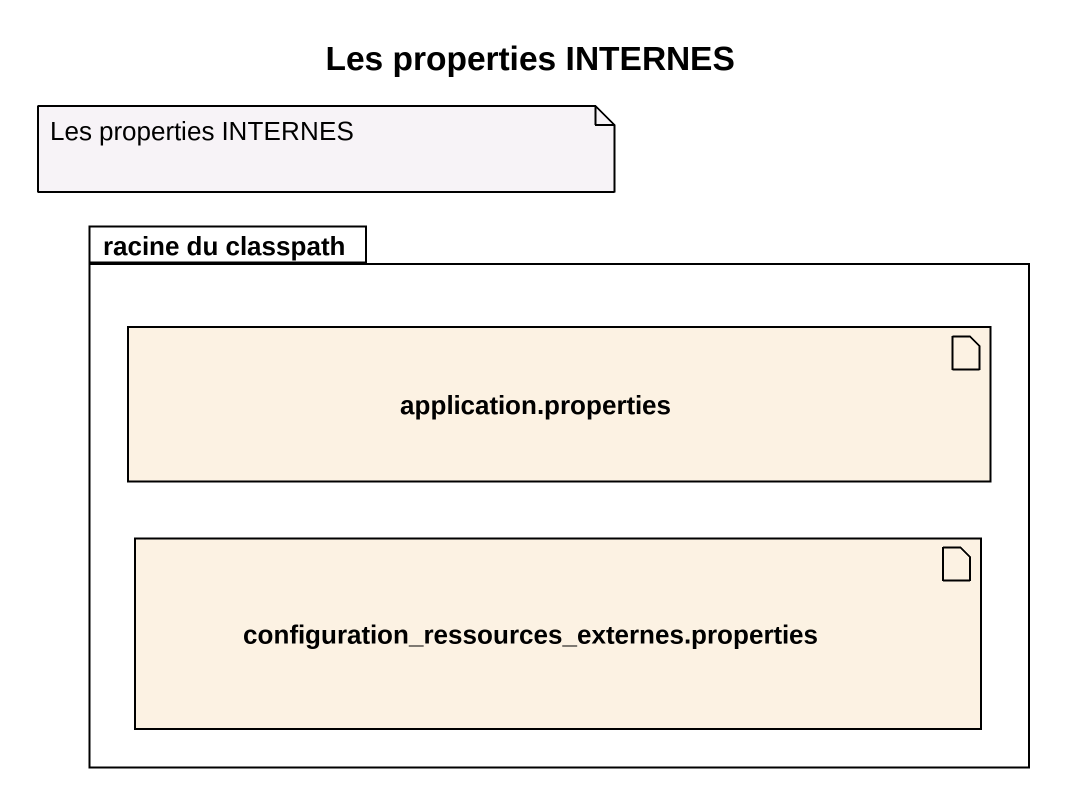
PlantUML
@startuml
title Les properties INTERNES
package "racine du classpath" as racine_du_classpath {
  artifact "application.properties" as application_properties
  artifact "configuration_ressources_externes.properties" as configuration_ressources
}
note as N1
  Les properties INTERNES
end note
@enduml
